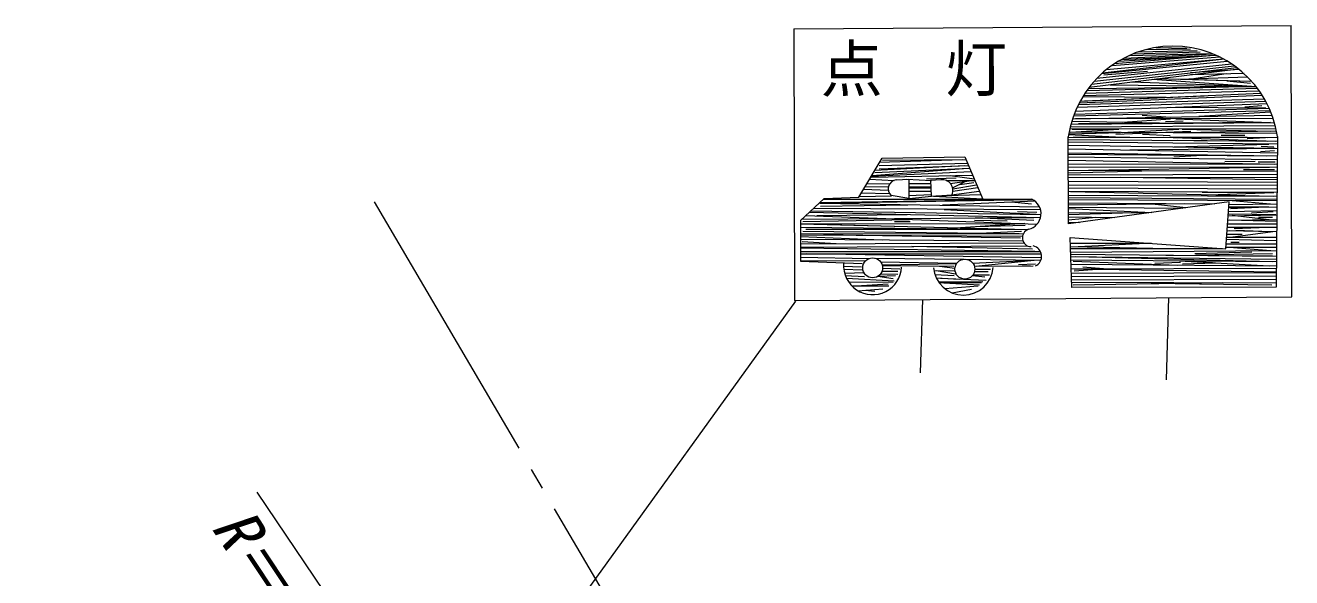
# Model space of a CAD drawing. Units: millimetres, scale not verified. Extents: x 40000 to 680000, y 20000 to 380000.
# Drawn here: x 325048 to 375971, y 310236 to 332426 of the extents above; entities that cross this region are included whole.
import ezdxf
from ezdxf.enums import TextEntityAlignment as Align

# ---------------------------------------------------------------- set-up
doc = ezdxf.new("R2010")
doc.units = ezdxf.units.MM
doc.header["$LTSCALE"] = 1000
for name, color, linetype, lineweight in [('M-BMK-SRVR', 3, 'Continuous', 13), ('M-STR-HTXT', 7, 'Continuous', 13), ('M-STR-STRC', 7, 'Continuous', 13)]:
    doc.layers.add(name, color=color, linetype=linetype, lineweight=lineweight)
doc.styles.add('ＭＳ ゴシック', font='')
doc.styles.get('ＭＳ ゴシック').set_extended_font_data('MS Gothic')

msp = doc.modelspace()

# ---------------------------------------------------------------- linework, layer by layer
at = {"layer": 'M-BMK-SRVR'}
for p, q in [((344904, 315433), (339086, 325342)), ((345845, 313829), (345407, 314576)), ((358371, 292493), (346328, 313007))]:
    msp.add_line(p, q, dxfattribs=at)
at = {"layer": 'M-STR-HTXT'}
msp.add_line((353188, 285834), (334371, 313665), dxfattribs=at)
at = {"layer": 'M-STR-STRC'}
for p, q in [((355957, 332281), (375947, 332426)), ((355957, 332281), (355981, 321377)), ((375971, 321522), (375947, 332426)), ((370523, 331541), (371755, 331507)), ((368368, 330518), (373148, 331067)), ((368520, 330647), (373233, 331075)), ((368748, 330819), (373075, 331157)), ((368853, 330891), (372858, 331229)), ((369016, 330993), (372859, 331229)), ((369133, 331060), (372915, 331231)), ((369229, 331112), (372812, 331275)), ((369446, 331218), (372653, 331299)), ((369584, 331277), (372294, 331358)), ((369799, 331358), (372174, 331418)), ((370136, 331460), (371905, 331477)), ((367828, 329938), (373835, 330676)), ((367928, 330063), (373767, 330729)), ((368038, 330189), (373663, 330805)), ((368140, 330299), (373552, 330882)), ((368340, 330493), (373378, 330992)), ((368423, 330435), (370180, 330588)), ((373872, 330647), (371904, 330517)), ((368669, 330041), (374302, 329969)), ((374332, 329969), (369542, 330148)), ((374362, 329970), (370378, 330251)), ((374370, 330171), (370555, 330273)), ((374209, 330343), (371428, 330250)), ((374054, 330490), (371902, 330439)), ((373341, 330473), (371939, 330267)), ((374273, 330174), (372148, 330231)), ((374326, 329972), (372653, 330090)), ((374321, 330091), (373368, 330178)), ((367397, 329251), (374875, 329474)), ((367428, 329312), (374782, 329627)), ((367467, 329385), (374736, 329698)), ((367569, 329561), (370924, 329534)), ((367601, 329613), (374669, 329796)), ((367635, 329392), (372060, 329583)), ((367655, 329696), (374590, 329904)), ((367725, 329396), (372448, 329599)), ((374480, 329971), (367727, 329801)), ((367795, 329894), (374538, 329972)), ((375113, 328997), (367193, 328774)), ((367222, 328854), (375069, 329096)), ((367270, 328973), (374980, 329280)), ((374937, 329363), (367339, 329131)), ((374933, 329092), (371102, 329126)), ((374770, 329198), (374085, 329137)), ((367095, 328462), (375280, 328524)), ((367127, 328573), (371373, 328494)), ((367155, 328664), (375183, 328818)), ((375231, 328682), (367272, 328666)), ((375113, 328523), (367395, 328464)), ((369188, 328535), (371103, 328674)), ((369956, 328811), (371096, 328740)), ((370899, 328564), (371614, 328595)), ((371308, 328674), (375107, 328523)), ((375138, 328934), (372241, 328762)), ((366996, 324447), (366988, 327947)), ((367002, 328037), (369160, 327933)), ((367007, 328068), (369087, 328118)), ((375383, 328080), (367018, 328131)), ((375346, 328266), (367043, 328254)), ((367065, 328347), (375312, 328408)), ((367076, 328135), (369019, 328257)), ((367143, 328254), (368952, 328256)), ((367143, 328071), (369087, 328118)), ((368904, 328053), (371913, 328179)), ((369160, 328118), (371433, 328260)), ((369977, 328056), (371079, 327998)), ((375366, 328173), (371553, 328103)), ((371566, 328260), (375118, 328168)), ((374088, 328005), (373134, 328003)), ((375401, 327966), (375347, 321908)), ((366988, 327936), (375401, 327924)), ((366988, 327846), (375400, 327775)), ((375399, 327655), (366988, 327727)), ((366989, 327607), (375397, 327476)), ((375395, 327296), (366989, 327458)), ((367186, 327936), (369459, 327933)), ((375325, 327477), (369460, 327410)), ((370830, 327931), (375320, 327776)), ((374186, 327926), (371075, 327930)), ((371232, 327541), (375052, 327658)), ((371366, 327930), (374985, 327925)), ((371366, 327809), (374985, 327779)), ((375293, 327478), (372780, 327517)), ((374181, 327882), (374918, 327925)), ((375250, 327531), (374744, 327560)), ((358569, 325517), (359507, 327090)), ((359382, 326923), (362733, 327039)), ((359507, 327090), (362828, 327142)), ((359516, 327012), (362871, 327040)), ((362828, 327142), (363550, 325438)), ((366989, 327308), (375394, 327177)), ((366989, 327248), (374967, 327184)), ((375393, 327027), (366990, 327128)), ((366990, 327009), (375391, 326847)), ((371234, 327139), (372373, 327205)), ((373286, 326961), (374507, 326963)), ((375311, 326935), (374626, 326934)), ((375280, 327382), (374714, 327351)), ((359075, 326365), (363075, 326559)), ((359095, 326398), (362774, 326678)), ((359204, 326609), (362818, 326790)), ((359205, 326520), (363020, 326689)), ((359383, 326789), (362935, 326888)), ((359383, 326655), (362974, 326797)), ((366990, 326859), (375267, 326850)), ((375390, 326728), (366991, 326710)), ((366991, 326590), (375086, 326727)), ((366991, 326500), (369942, 326579)), ((375388, 326429), (366991, 326411)), ((375389, 326549), (367216, 326594)), ((374031, 326635), (375282, 326637)), ((358828, 325951), (359750, 325939)), ((358898, 326069), (359805, 326062)), ((359000, 326240), (359984, 326198)), ((359055, 326333), (363136, 326413)), ((360070, 326216), (360579, 326247)), ((360497, 326242), (361482, 326192)), ((360579, 326247), (360580, 325469)), ((360579, 326076), (361452, 326077)), ((360579, 325942), (361459, 325943)), ((362474, 326282), (361283, 326249)), ((361865, 326220), (361446, 326189)), ((361446, 326189), (361478, 325561)), ((362075, 326194), (363230, 326192)), ((362241, 326396), (363201, 326262)), ((362242, 326078), (363093, 326192)), ((362336, 325902), (362836, 326158)), ((362346, 325852), (363301, 326024)), ((362349, 325766), (363349, 325910)), ((363190, 326104), (362624, 326014)), ((366992, 326321), (375387, 326309)), ((366992, 326171), (375385, 326130)), ((366992, 326022), (375384, 326010)), ((375386, 326216), (369104, 326318)), ((357178, 325469), (356215, 324592)), ((356966, 325277), (365561, 325424)), ((357008, 325315), (365373, 325442)), ((357016, 325277), (365504, 325423)), ((357153, 325447), (365373, 325442)), ((357178, 325469), (358569, 325517)), ((358588, 325550), (359884, 325583)), ((358674, 325694), (359790, 325674)), ((358765, 325846), (359744, 325807)), ((360580, 325469), (359862, 325587)), ((360579, 325898), (361461, 325898)), ((360580, 325764), (361467, 325765)), ((360580, 325585), (361474, 325629)), ((360595, 325467), (361481, 325561)), ((361478, 325561), (362315, 325622)), ((361573, 325568), (363541, 325457)), ((361659, 325574), (363466, 325635)), ((362290, 325621), (363411, 325765)), ((363550, 325438), (365524, 325443)), ((366992, 325899), (375383, 325857)), ((375381, 325708), (366993, 325749)), ((366993, 325600), (375380, 325558)), ((366993, 325510), (375379, 325438)), ((375378, 325379), (366993, 325420)), ((367082, 325749), (375258, 325559)), ((372376, 325723), (374990, 325710)), ((372510, 325722), (375124, 325709)), ((372643, 325620), (375258, 325709)), ((356569, 324914), (365873, 324701)), ((356640, 324979), (365892, 324832)), ((356753, 325082), (365870, 325029)), ((357018, 325277), (365832, 325131)), ((357026, 325167), (360542, 325219)), ((365658, 325357), (361932, 325196)), ((362000, 325029), (365693, 324835)), ((365515, 325246), (364708, 325316)), ((364950, 324947), (365724, 324919)), ((366994, 325300), (372883, 325258)), ((366994, 325211), (371650, 325267)), ((366994, 325121), (371563, 325076)), ((366994, 325061), (370343, 324908)), ((366995, 324911), (370226, 324892)), ((366995, 324822), (369168, 324898)), ((373455, 325337), (366996, 324447)), ((371714, 325097), (370243, 325250)), ((373325, 323452), (373455, 325337)), ((373429, 324952), (375375, 324990)), ((373439, 325103), (375376, 325139)), ((373441, 325133), (375058, 325133)), ((373447, 325222), (375377, 325259)), ((373517, 325066), (374924, 325133)), ((373584, 325388), (375124, 325254)), ((375226, 324939), (374362, 324878)), ((356215, 324592), (356218, 322947)), ((356215, 324458), (365363, 324220)), ((356216, 324458), (365201, 324462)), ((356264, 324637), (365600, 324707)), ((356304, 324456), (365284, 324222)), ((356312, 324540), (360605, 324632)), ((356429, 324787), (365739, 324442)), ((360512, 324818), (356877, 324770)), ((360006, 324548), (360631, 324550)), ((365246, 324460), (362649, 324291)), ((364533, 324558), (363223, 324585)), ((365606, 324591), (363252, 324690)), ((365249, 324381), (363286, 324333)), ((366995, 324732), (368843, 324702)), ((366995, 324612), (368091, 324714)), ((366995, 324523), (367435, 324508)), ((373394, 324449), (375370, 324451)), ((373404, 324593), (375372, 324631)), ((373416, 324774), (375373, 324810)), ((375330, 324810), (373421, 324840)), ((375371, 324541), (373475, 324594)), ((373584, 324798), (375060, 324625)), ((375197, 324701), (374631, 324700)), ((356215, 324324), (365066, 324228)), ((356216, 324056), (365184, 324059)), ((356216, 324011), (365146, 323951)), ((356224, 323944), (359501, 323809)), ((356313, 324153), (365011, 324059)), ((356432, 324243), (364743, 324232)), ((365071, 323875), (357148, 324005)), ((365100, 324143), (363700, 324073)), ((367136, 321890), (367064, 323909)), ((367064, 323909), (373325, 323452)), ((373357, 323920), (375365, 323919)), ((373375, 324183), (375367, 324143)), ((373381, 324042), (373977, 324043)), ((373385, 324316), (375369, 324321)), ((373465, 324181), (375208, 324146)), ((373508, 323920), (375207, 324146)), ((373653, 324262), (374993, 324320)), ((373720, 324195), (375126, 324148)), ((356216, 323833), (365164, 323767)), ((356217, 323654), (365209, 323682)), ((356217, 323520), (365346, 323569)), ((365646, 323340), (356217, 323475)), ((356284, 323736), (357655, 323658)), ((365549, 323429), (360693, 323544)), ((367072, 323676), (370339, 323670)), ((367077, 323541), (371052, 323459)), ((367080, 323455), (373196, 323461)), ((367085, 323319), (375361, 323383)), ((367387, 323535), (370113, 323670)), ((373329, 323516), (375362, 323517)), ((373338, 323646), (375363, 323651)), ((373351, 323831), (375364, 323785)), ((373453, 323516), (375129, 323381)), ((373520, 323516), (375062, 323517)), ((373531, 323714), (373859, 323715)), ((356218, 323341), (365868, 323340)), ((356218, 323252), (365902, 323247)), ((356218, 323118), (358994, 323063)), ((356218, 322984), (358836, 322964)), ((356218, 322947), (358702, 322862)), ((365911, 323089), (356464, 323252)), ((359239, 323066), (362792, 323030)), ((359438, 322928), (362507, 322868)), ((359501, 322809), (362503, 322862)), ((362839, 323032), (365887, 322993)), ((363149, 322874), (365581, 322997)), ((363257, 322753), (365611, 322997)), ((367088, 323232), (375359, 323159)), ((367091, 323144), (375357, 323026)), ((367096, 323005), (375357, 322936)), ((367188, 322956), (371387, 322791)), ((367288, 323141), (375198, 322938)), ((370465, 322874), (371507, 322906)), ((370907, 323198), (375196, 323161)), ((371444, 322969), (375063, 322760)), ((371511, 322969), (372783, 322892)), ((371578, 322850), (372916, 322884)), ((372072, 323264), (374366, 323329)), ((375200, 323242), (372102, 323188)), ((357951, 322756), (358669, 322729)), ((357959, 322631), (358699, 322609)), ((357990, 322474), (358789, 322490)), ((358022, 322372), (358789, 322342)), ((359335, 322346), (359951, 322255)), ((359355, 322343), (360040, 322374)), ((359440, 322443), (360130, 322434)), ((359499, 322553), (360129, 322553)), ((359509, 322774), (362381, 322751)), ((359521, 322672), (360218, 322643)), ((361589, 322575), (362393, 322558)), ((361627, 322421), (362394, 322379)), ((361679, 322573), (362453, 322439)), ((361805, 322756), (362430, 322673)), ((363134, 322372), (363637, 322319)), ((363156, 322400), (363816, 322408)), ((363218, 322534), (363771, 322542)), ((363230, 322631), (363860, 322632)), ((363279, 322753), (365582, 322758)), ((365669, 322833), (364984, 322802)), ((365461, 322758), (365133, 322757)), ((367103, 322827), (375355, 322758)), ((367109, 322650), (375354, 322668)), ((367115, 322473), (375353, 322490)), ((367120, 322336), (375351, 322357)), ((367219, 322569), (368143, 322636)), ((367222, 322650), (375353, 322523)), ((367576, 322718), (368410, 322653)), ((358068, 322262), (359981, 322165)), ((358149, 322122), (359952, 322106)), ((358285, 321955), (359773, 321956)), ((358462, 321956), (359743, 322046)), ((358529, 321765), (359535, 321837)), ((361683, 322278), (362602, 322231)), ((361776, 322116), (363548, 322140)), ((361797, 322085), (363504, 322095)), ((361855, 322270), (363682, 322185)), ((361984, 322086), (363415, 322005)), ((362023, 321848), (363370, 321961)), ((367125, 322208), (375350, 322222)), ((367128, 322114), (375349, 322087)), ((375347, 321908), (367136, 321890)), ((367190, 322003), (373207, 322094)), ((375173, 321990), (370317, 322050)), ((356018, 321343), (316513, 266615)), ((355981, 321377), (375971, 321522)), ((358816, 321785), (359208, 321747)), ((361129, 321414), (361035, 318461)), ((362319, 321676), (363102, 321826)), ((371022, 321486), (370930, 318180))]:
    msp.add_line(p, q, dxfattribs=at)
for centre in [(359121, 322684), (362830, 322632)]:
    msp.add_circle(centre, 400, dxfattribs=at)
for centre, radius, start, end in [((371196, 327343), 4251, 8.4202, 171.8322), ((360101, 325857), 360, 94.8899, 228.4927), ((361919, 325793), 431, 336.741, 97.2512), ((365247, 324860), 645, 282.9871, 64.5849), ((365497, 323891), 356, 107.1716, 268.9959), ((365483, 323146), 431, 295.9305, 77.0023), ((359120, 322774), 1169, 175.7467, 357.1701), ((362770, 322788), 1200, 184.7205, 355.532)]:
    msp.add_arc(centre, radius, start, end, dxfattribs=at)

# ---------------------------------------------------------------- texts
at = {"layer": 'M-STR-HTXT', "style": 'ＭＳ ゴシック', "oblique": 15}
msp.add_text('R＝190', height=1833, rotation=303.637, dxfattribs=at).set_placement((332021, 311971), align=Align.BOTTOM_LEFT)
at = {"layer": 'M-STR-STRC', "style": 'ＭＳ ゴシック'}
msp.add_text('点\u3000灯', height=1833, rotation=0.126, dxfattribs=at).set_placement((357032, 329207), align=Align.BOTTOM_LEFT)

doc.saveas('drawing.dxf')
